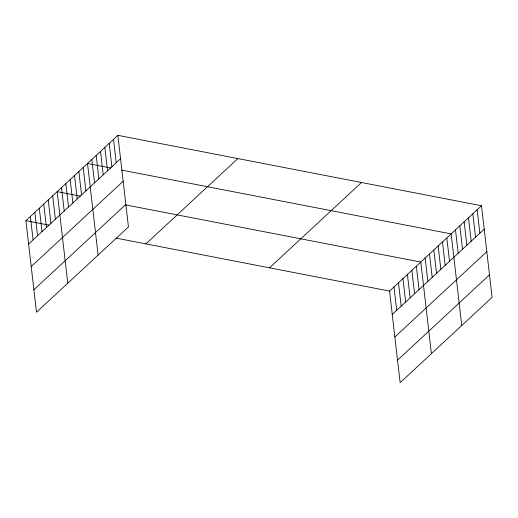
<?xml version="1.0" encoding="UTF-8"?>
<svg xmlns="http://www.w3.org/2000/svg" width="518" height="518" viewBox="0 0 518 518"><rect width="100%" height="100%" fill="white"/><g stroke="black" fill="none" stroke-linecap="round" stroke-linejoin="round"><path stroke-width="0.78" d="M117.858 135.327L128.458 226.929L36.5 312.25L25.9 220.649L117.858 135.327L481.5 205.75L492.1 297.351L400.142 382.672L389.542 291.071L481.5 205.75M28.607 244.043L120.564 158.722M31.209 266.55L123.167 181.229M33.897 289.743L125.848 204.422M145.901 243.887L237.859 158.566M269.541 267.832L361.499 182.511M392.249 314.465L484.207 229.144M394.858 336.972L486.81 251.651M397.539 360.165L489.497 274.844M110.787 167.994L87.51 163.487L98.109 255.083M121.691 170.105L451.159 233.909L461.752 325.505M80.439 196.147L57.168 191.641L67.761 283.242M125.531 204.882L420.81 262.063L431.41 353.665M25.9 220.649L49.171 225.155M116.084 238.112L389.542 291.071M477.169 209.771L479.875 233.171M472.83 213.798L475.537 237.192M468.499 217.819L471.205 241.213M464.16 221.84L466.867 245.234M459.829 225.861L462.535 249.255M455.49 229.882L458.197 253.283M446.82 237.93L449.527 261.325M442.489 241.951L445.195 265.346M438.15 245.972L440.857 269.366M433.819 249.993L436.525 273.394M429.48 254.021L432.187 277.415M425.149 258.042L427.855 281.436M416.342 266.207L419.049 289.601M411.875 270.351L414.581 293.745M407.413 274.495L410.12 297.889M402.946 278.639L405.652 302.033M398.478 282.783L401.185 306.177M394.01 286.927L396.717 310.321M113.52 139.348L116.226 162.743M109.188 143.376L111.894 166.77M104.85 147.397L107.556 170.791M100.518 151.418L103.224 174.812M96.18 155.439L98.886 178.833M91.848 159.46L94.554 182.854M83.178 167.508L85.884 190.902M78.84 171.529L81.546 194.923M74.508 175.55L77.214 198.944M70.17 179.571L72.876 202.965M65.838 183.599L68.544 206.993M61.5 187.62L64.206 211.014M52.7 195.785L55.407 219.179M48.232 199.929L50.939 223.323M43.765 204.073L46.471 227.467M39.297 208.217L42.003 231.611M34.835 212.361L37.542 235.755M30.368 216.505L33.074 239.899"/></g></svg>
